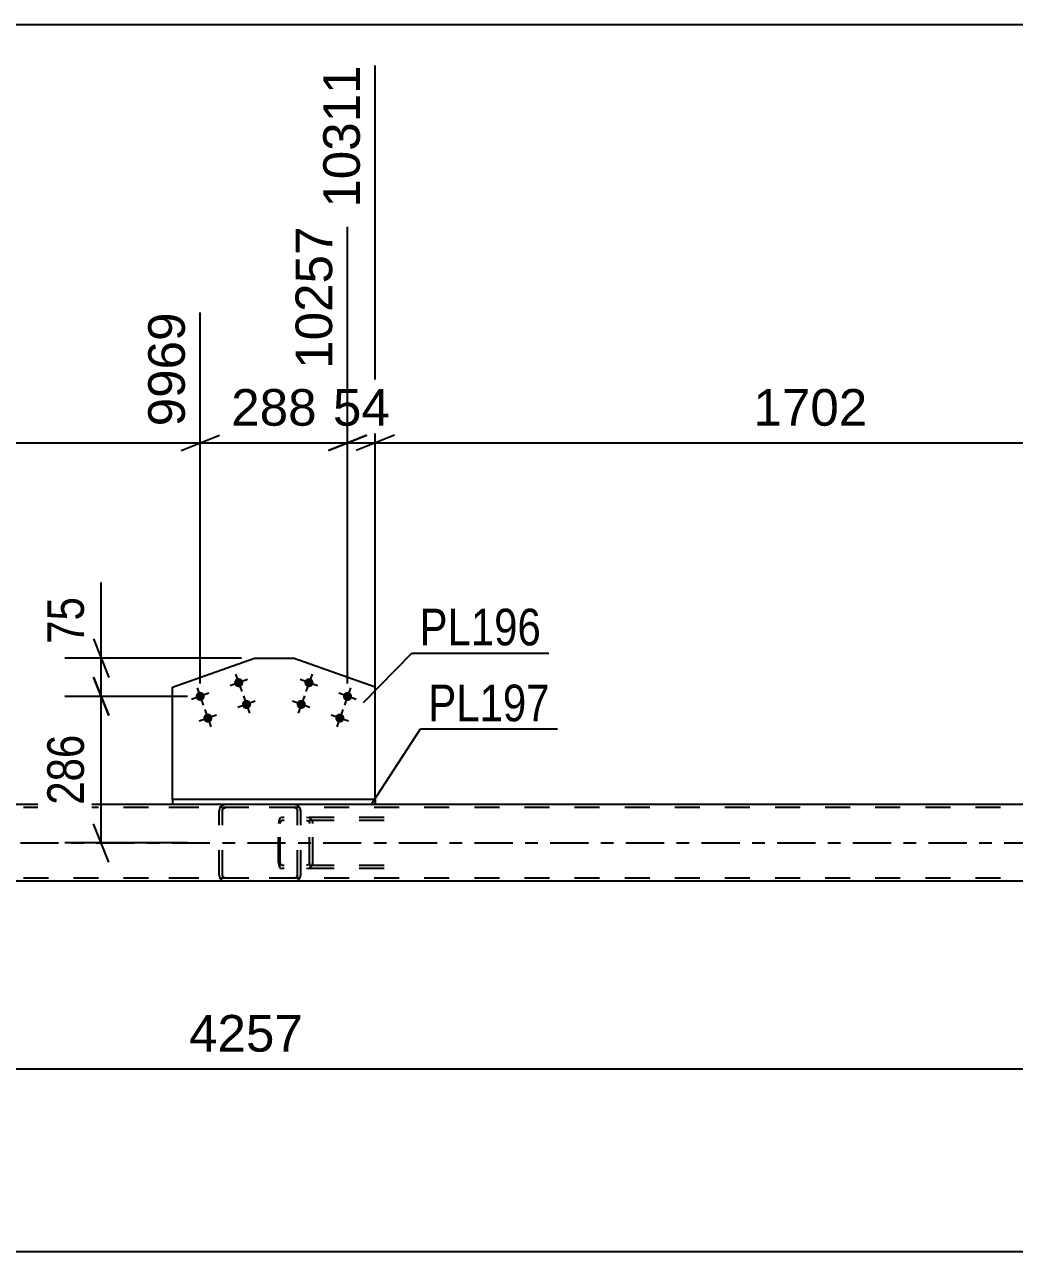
# Model space of a CAD drawing. Header units: millimetres. Extents: x 0 to 841, y -266 to 594.
# Drawn here: x 515.1 to 592.5, y 147.9 to 243.9 of the extents above; entities that cross this region are included whole.
import ezdxf

# ---------------------------------------------------------------- set-up
doc = ezdxf.new("R2010")
doc.units = ezdxf.units.MM
doc.linetypes.add('DXK_LINE_DOT2', pattern=[3.9198, 1.9599, -1.9599])
doc.linetypes.add('DXK_LINE_DOT3', pattern=[5.9187, 2.979, -0.9799, 0.9799, -0.9799])
doc.styles.add('Arial', font='arial.ttf', dxfattribs={"height": 0.2})
doc.styles.add('Arial Narrow', font='ARIALN.TTF', dxfattribs={"height": 0.2})

# ---------------------------------------------------------------- blocks, each defined once
blk = doc.blocks.new('Part-317311845-7811 - 7789')
at = {"color": 2, "linetype": 'Continuous'}
for p, q in [((526.661, 192.055), (533.07, 194.329)), ((533.07, 194.329), (536.107, 194.329)), ((542.515, 192.055), (536.107, 194.329)), ((526.661, 183.278), (526.661, 192.055)), ((542.515, 183.278), (542.515, 192.055))]:
    blk.add_line(p, q, dxfattribs=at)
at = {"color": 7, "linetype": 'DXK_LINE_DOT2'}
blk.add_line((542.515, 183.278), (526.661, 183.278), dxfattribs=at)
blk = doc.blocks.new('Bolt-317311845-7812 - 7789')
at = {"linetype": 'Continuous'}
for points in [[(537.674, 192.287, -1), (536.996, 192.528, -1)], [(537.073, 190.591, -1), (536.394, 190.831, -1)], [(540.69, 191.217, -1), (540.012, 191.458, -1)], [(540.089, 189.521, -1), (539.41, 189.762, -1)]]:
    blk.add_hatch(color=1, dxfattribs=at).paths.add_polyline_path(points)
at = {"color": 1, "linetype": 'Continuous'}
for p, q in [((537.576, 193.086), (537.094, 191.729)), ((538.014, 192.167), (536.657, 192.648)), ((540.592, 192.016), (540.11, 190.659)), ((536.974, 191.39), (536.493, 190.033)), ((541.03, 191.097), (539.672, 191.578)), ((537.412, 190.47), (536.055, 190.952)), ((539.99, 190.32), (539.509, 188.963)), ((540.428, 189.401), (539.071, 189.882))]:
    blk.add_line(p, q, dxfattribs=at)
blk = doc.blocks.new('Bolt-317311845-7813 - 7789')
at = {"linetype": 'Continuous'}
for points in [[(532.181, 192.528, -1), (531.502, 192.287, -1)], [(529.165, 191.458, -1), (528.486, 191.217, -1)], [(532.783, 190.831, -1), (532.104, 190.591, -1)], [(529.767, 189.762, -1), (529.088, 189.521, -1)]]:
    blk.add_hatch(color=1, dxfattribs=at).paths.add_polyline_path(points)
at = {"color": 1, "linetype": 'Continuous'}
for p, q in [((531.601, 193.086), (532.082, 191.729)), ((528.585, 192.016), (529.066, 190.659)), ((532.52, 192.648), (531.163, 192.167)), ((529.504, 191.578), (528.147, 191.097)), ((532.203, 191.39), (532.684, 190.033)), ((529.187, 190.32), (529.668, 188.963)), ((533.122, 190.952), (531.765, 190.47)), ((530.106, 189.882), (528.749, 189.401))]:
    blk.add_line(p, q, dxfattribs=at)
blk = doc.blocks.new('Part-317311845-7905 - 7789')
at = {"color": 7, "linetype": 'DXK_LINE_DOT2'}
for p, q in [((536.178, 182.878), (523.821, 182.878)), ((536.178, 182.638), (523.821, 182.638)), ((530.343, 182.582), (530.304, 182.398)), ((530.304, 177.358), (530.304, 182.398)), ((530.559, 182.398), (530.579, 182.49)), ((530.559, 177.358), (530.559, 182.398)), ((530.579, 182.49), (530.634, 182.568)), ((530.815, 182.878), (530.619, 182.842)), ((530.634, 182.568), (530.717, 182.62)), ((530.717, 182.62), (530.815, 182.638)), ((536.374, 182.842), (536.178, 182.878)), ((536.178, 182.638), (536.276, 182.62)), ((536.276, 182.62), (536.359, 182.568)), ((536.359, 182.568), (536.414, 182.49)), ((536.414, 182.49), (536.434, 182.398)), ((536.434, 177.358), (536.434, 182.398)), ((536.689, 182.398), (536.65, 182.582)), ((536.689, 177.358), (536.689, 182.398)), ((536.178, 177.118), (523.821, 177.118)), ((536.178, 176.878), (523.821, 176.878)), ((530.304, 177.358), (530.343, 177.175)), ((530.579, 177.266), (530.559, 177.358)), ((530.634, 177.188), (530.579, 177.266)), ((530.619, 176.915), (530.815, 176.878)), ((530.717, 177.136), (530.634, 177.188)), ((530.815, 177.118), (530.717, 177.136)), ((536.276, 177.136), (536.178, 177.118)), ((536.178, 176.878), (536.374, 176.915)), ((536.359, 177.188), (536.276, 177.136)), ((536.414, 177.266), (536.359, 177.188)), ((536.434, 177.358), (536.414, 177.266)), ((536.65, 177.175), (536.689, 177.358))]:
    blk.add_line(p, q, dxfattribs=at)
for centre, start, end in [((530.795, 182.377), 110.75832, 155.68004), ((536.198, 182.377), 24.31996, 69.24168), ((530.795, 177.379), 204.31996, 249.24168), ((536.198, 177.379), 290.75832, 335.68004)]:
    blk.add_arc(centre, 0.496, start, end, dxfattribs=at)
blk = doc.blocks.new('Part-317311845-7910 - 7789')
at = {"color": 7, "linetype": 'DXK_LINE_DOT2'}
for p, q in [((720.784, 182.638), (130.062, 182.638)), ((542.515, 182.878), (526.661, 182.878)), ((720.784, 177.118), (130.062, 177.118))]:
    blk.add_line(p, q, dxfattribs=at)
at = {"color": 2, "linetype": 'Continuous'}
for p, q in [((526.661, 182.878), (460.757, 182.878)), ((608.419, 182.878), (542.515, 182.878)), ((616.734, 176.878), (452.466, 176.878))]:
    blk.add_line(p, q, dxfattribs=at)
at = {"color": 7, "linetype": 'DXK_LINE_DOT3'}
blk.add_line((130.062, 179.878), (720.784, 179.878), dxfattribs=at)
blk = doc.blocks.new('Part-317311845-8099 - 7789')
at = {"color": 2, "linetype": 'Continuous'}
for p, q in [((542.515, 183.278), (526.661, 183.278)), ((526.661, 183.278), (526.661, 182.878)), ((542.515, 182.878), (526.661, 182.878)), ((542.515, 183.278), (542.515, 182.878))]:
    blk.add_line(p, q, dxfattribs=at)
blk = doc.blocks.new('Part-317311845-8129 - 7789')
at = {"color": 7, "linetype": 'DXK_LINE_DOT2'}
for p, q in [((534.974, 181.582), (534.954, 181.398)), ((534.954, 178.358), (534.954, 181.398)), ((535.032, 181.738), (534.974, 181.582)), ((535.12, 181.842), (535.032, 181.738)), ((535.088, 181.398), (535.098, 181.49)), ((535.088, 178.358), (535.088, 181.398)), ((535.098, 181.49), (535.128, 181.568)), ((535.223, 181.878), (535.12, 181.842)), ((535.128, 181.568), (535.171, 181.62)), ((535.171, 181.62), (535.223, 181.638)), ((543.228, 181.878), (535.223, 181.878)), ((543.228, 181.638), (535.223, 181.638)), ((536.689, 181.638), (536.689, 181.878)), ((537.327, 181.842), (537.134, 181.878)), ((537.134, 181.638), (537.231, 181.62)), ((537.231, 181.62), (537.312, 181.568)), ((537.312, 181.568), (537.367, 181.49)), ((537.367, 181.49), (537.386, 181.398)), ((537.386, 178.358), (537.386, 181.398)), ((537.638, 181.398), (537.6, 181.582)), ((537.638, 178.358), (537.638, 181.398)), ((534.954, 178.358), (534.974, 178.175)), ((534.974, 178.175), (535.032, 178.019)), ((535.032, 178.019), (535.12, 177.915)), ((535.098, 178.266), (535.088, 178.358)), ((535.128, 178.188), (535.098, 178.266)), ((535.12, 177.915), (535.223, 177.878)), ((535.171, 178.136), (535.128, 178.188)), ((535.223, 178.118), (535.171, 178.136)), ((543.228, 178.118), (535.223, 178.118)), ((543.228, 177.878), (535.223, 177.878)), ((536.689, 177.878), (536.689, 178.118)), ((537.231, 178.136), (537.134, 178.118)), ((537.134, 177.878), (537.327, 177.915)), ((537.312, 178.188), (537.231, 178.136)), ((537.367, 178.266), (537.312, 178.188)), ((537.386, 178.358), (537.367, 178.266)), ((537.6, 178.175), (537.638, 178.358))]:
    blk.add_line(p, q, dxfattribs=at)
for centre, start, end in [((537.149, 181.382), 23.89514, 68.84868), ((537.149, 178.374), 291.15132, 336.10486)]:
    blk.add_arc(centre, 0.492, start, end, dxfattribs=at)
blk = doc.blocks.new('StraightDimension-317311845-6935 - 5789')
at = {"color": 7, "linetype": 'Continuous'}
blk.add_line((91.954, 243.887), (736.884, 243.887), dxfattribs=at)
blk = doc.blocks.new('StraightDimension-317311845-8368 - 7789')
at = {"color": 7, "linetype": 'Continuous'}
for p, q in [((447.265, 175.478), (447.265, 152.011)), ((617.534, 175.478), (617.534, 149.787)), ((448.765, 162.806), (445.765, 161.606)), ((447.265, 162.206), (617.534, 162.206)), ((616.034, 161.606), (619.034, 162.806))]:
    blk.add_line(p, q, dxfattribs=at)
at = {"color": 0}
blk.add_wipeout([(537.447, 162.956), (537.447, 167.156), (527.352, 167.156), (527.352, 162.956)], dxfattribs=at)
at = {"color": 3, "style": 'Arial'}
blk.add_text('4257', height=2.8652, dxfattribs=at).set_placement((527.952, 163.556))
at = {"color": 0, "linetype": 'Continuous'}
blk.add_wipeout([(616.934, 161.506), (612.734, 161.506), (612.734, 149.187), (616.934, 149.187)], dxfattribs=at)
at = {"color": 3, "linetype": 'Continuous', "style": 'Arial'}
blk.add_text('12187', height=2.8652, rotation=90.00021, dxfattribs=at).set_placement((616.334, 149.787))
blk = doc.blocks.new('StraightDimension-317311845-8153 - 7789')
at = {"color": 7, "linetype": 'Continuous'}
for p, q in [((542.515, 184.278), (542.515, 240.677)), ((610.584, 201.855), (610.584, 223.577)), ((544.015, 211.759), (541.015, 210.559)), ((542.515, 211.159), (610.584, 211.159)), ((609.084, 210.559), (612.084, 211.759))]:
    blk.add_line(p, q, dxfattribs=at)
at = {"color": 0}
blk.add_wipeout([(581.597, 211.909), (581.597, 216.109), (571.502, 216.109), (571.502, 211.909)], dxfattribs=at)
at = {"color": 3, "style": 'Arial'}
blk.add_text('1702', height=2.8652, dxfattribs=at).set_placement((572.102, 212.509))
at = {"color": 0, "linetype": 'Continuous'}
blk.add_wipeout([(609.984, 224.177), (605.784, 224.177), (605.784, 211.859), (609.984, 211.859)], dxfattribs=at)
at = {"color": 3, "linetype": 'Continuous', "style": 'Arial'}
blk.add_text('12013', height=2.8652, rotation=90.00021, dxfattribs=at).set_placement((609.384, 212.459))
blk = doc.blocks.new('StraightDimension-317311845-8154 - 7789')
at = {"color": 7, "linetype": 'Continuous'}
for p, q in [((542.515, 184.278), (542.515, 240.677)), ((540.351, 192.338), (540.351, 228.077)), ((538.851, 210.559), (541.851, 211.759)), ((540.351, 211.159), (542.515, 211.159)), ((544.015, 211.759), (541.015, 210.559))]:
    blk.add_line(p, q, dxfattribs=at)
at = {"color": 0, "linetype": 'Continuous'}
blk.add_wipeout([(541.915, 241.277), (537.715, 241.277), (537.715, 228.959), (541.915, 228.959)], dxfattribs=at)
at = {"color": 3, "linetype": 'Continuous', "style": 'Arial'}
blk.add_text('10311', height=2.8652, rotation=90.00021, dxfattribs=at).set_placement((541.315, 229.559))
at = {"color": 0}
blk.add_wipeout([(544.257, 211.909), (544.257, 216.109), (538.61, 216.109), (538.61, 211.909)], dxfattribs=at)
at = {"color": 3, "style": 'Arial'}
blk.add_text('54', height=2.8652, dxfattribs=at).set_placement((539.21, 212.509))
blk = doc.blocks.new('StraightDimension-317311845-8155 - 7789')
at = {"color": 7, "linetype": 'Continuous'}
for p, q in [((540.351, 192.338), (540.351, 228.077)), ((528.826, 192.338), (528.826, 221.354)), ((527.326, 210.559), (530.326, 211.759)), ((528.826, 211.159), (540.351, 211.159)), ((541.851, 211.759), (538.851, 210.559))]:
    blk.add_line(p, q, dxfattribs=at)
at = {"color": 0}
blk.add_wipeout([(538.524, 211.909), (538.524, 216.109), (530.653, 216.109), (530.653, 211.909)], dxfattribs=at)
at = {"color": 3, "style": 'Arial'}
blk.add_text('288', height=2.8652, dxfattribs=at).set_placement((531.253, 212.509))
at = {"color": 0, "linetype": 'Continuous'}
blk.add_wipeout([(539.751, 228.677), (535.551, 228.677), (535.551, 216.359), (539.751, 216.359)], dxfattribs=at)
at = {"color": 3, "linetype": 'Continuous', "style": 'Arial'}
blk.add_text('10257', height=2.8652, rotation=90.00021, dxfattribs=at).set_placement((539.151, 216.959))
blk = doc.blocks.new('StraightDimension-317311845-8156 - 7789')
at = {"color": 7, "linetype": 'Continuous'}
for p, q in [((460.757, 184.278), (460.757, 236.054)), ((528.826, 192.338), (528.826, 221.354)), ((462.257, 211.759), (459.257, 210.559)), ((460.757, 211.159), (528.826, 211.159)), ((527.326, 210.559), (530.326, 211.759))]:
    blk.add_line(p, q, dxfattribs=at)
at = {"color": 0}
blk.add_wipeout([(499.838, 211.909), (499.838, 216.109), (489.744, 216.109), (489.744, 211.909)], dxfattribs=at)
at = {"color": 3, "style": 'Arial'}
blk.add_text('1702', height=2.8652, dxfattribs=at).set_placement((490.344, 212.509))
at = {"color": 0, "linetype": 'Continuous'}
blk.add_wipeout([(528.226, 221.954), (524.026, 221.954), (524.026, 211.859), (528.226, 211.859)], dxfattribs=at)
at = {"color": 3, "linetype": 'Continuous', "style": 'Arial'}
blk.add_text('9969', height=2.8652, rotation=90.00021, dxfattribs=at).set_placement((527.626, 212.459))
blk = doc.blocks.new('StraightDimension-317311845-27250 - 7789')
at = {"color": 7, "linetype": 'Continuous'}
blk.add_line((130.062, 147.924), (732.884, 147.924), dxfattribs=at)
blk = doc.blocks.new('StraightDimension-317311845-27495 - 7789')
at = {"color": 7, "linetype": 'Continuous'}
for p, q in [((521.083, 194.329), (521.083, 200.235)), ((521.083, 194.329), (521.083, 200.235)), ((520.483, 195.829), (521.683, 192.829)), ((532.07, 194.329), (518.233, 194.329)), ((521.083, 191.338), (521.083, 194.329)), ((521.683, 189.838), (520.483, 192.838)), ((527.826, 191.338), (518.233, 191.338))]:
    blk.add_line(p, q, dxfattribs=at)
at = {"color": 0}
blk.add_wipeout([(520.333, 199.71), (516.133, 199.71), (516.133, 194.854), (520.333, 194.854)], dxfattribs=at)
at = {"color": 3, "style": 'Arial Narrow'}
blk.add_text('75', height=2.8633, rotation=90.00021, dxfattribs=at).set_placement((519.733, 195.454))
blk = doc.blocks.new('StraightDimension-317311845-27496 - 7789')
at = {"color": 7, "linetype": 'Continuous'}
for p, q in [((520.483, 192.838), (521.683, 189.838)), ((527.826, 191.338), (518.233, 191.338)), ((521.083, 179.878), (521.083, 191.338)), ((521.683, 178.378), (520.483, 181.378)), ((527.826, 179.878), (518.233, 179.878))]:
    blk.add_line(p, q, dxfattribs=at)
at = {"color": 0}
blk.add_wipeout([(520.333, 188.95), (516.133, 188.95), (516.133, 182.266), (520.333, 182.266)], dxfattribs=at)
at = {"color": 3, "style": 'Arial Narrow'}
blk.add_text('286', height=2.8633, rotation=90.00021, dxfattribs=at).set_placement((519.733, 182.866))
blk = doc.blocks.new('Mark-317311845-7807 - 7789')
at = {"color": 30, "linetype": 'Continuous'}
for p, q in [((541.598, 190.849), (545.386, 194.732)), ((545.386, 194.732), (556.09, 194.732))]:
    blk.add_line(p, q, dxfattribs=at)
at = {"color": 0}
blk.add_wipeout([(555.49, 195.332), (555.49, 198.332), (545.986, 198.332), (545.986, 195.332)], dxfattribs=at)
blk.add_wipeout([(555.49, 195.332), (555.49, 198.332), (545.986, 198.332), (545.986, 195.332)], dxfattribs=at)
at = {"color": 3, "style": 'Arial Narrow'}
blk.add_text('PL196', height=2.8633, dxfattribs=at).set_placement((545.986, 195.332))
blk = doc.blocks.new('Mark-317311845-8095 - 7789')
at = {"color": 30, "linetype": 'Continuous'}
for p, q in [((542.277, 182.998), (546.07, 188.794)), ((546.07, 188.794), (556.774, 188.794))]:
    blk.add_line(p, q, dxfattribs=at)
at = {"color": 0}
blk.add_wipeout([(556.174, 189.394), (556.174, 192.394), (546.67, 192.394), (546.67, 189.394)], dxfattribs=at)
blk.add_wipeout([(556.174, 189.394), (556.174, 192.394), (546.67, 192.394), (546.67, 189.394)], dxfattribs=at)
at = {"color": 3, "style": 'Arial Narrow'}
blk.add_text('PL197', height=2.8633, dxfattribs=at).set_placement((546.67, 189.394))

msp = doc.modelspace()

# ---------------------------------------------------------------- block references
for name in ['StraightDimension-317311845-6935 - 5789', 'Part-317311845-7811 - 7789', 'Bolt-317311845-7813 - 7789', 'Bolt-317311845-7812 - 7789', 'Part-317311845-7910 - 7789', 'Part-317311845-7905 - 7789', 'Part-317311845-8099 - 7789', 'Part-317311845-8129 - 7789', 'StraightDimension-317311845-8368 - 7789']:
    msp.add_blockref(name, (0, 0))

# ---------------------------------------------------------------- next in the draw order: block references
for name in ['StraightDimension-317311845-8153 - 7789', 'StraightDimension-317311845-27250 - 7789']:
    msp.add_blockref(name, (0, 0))

# ---------------------------------------------------------------- next in the draw order: block references
msp.add_blockref('StraightDimension-317311845-8154 - 7789', (0, 0))

# ---------------------------------------------------------------- next in the draw order: block references
msp.add_blockref('StraightDimension-317311845-8155 - 7789', (0, 0))

# ---------------------------------------------------------------- next in the draw order: block references
for name in ['StraightDimension-317311845-8156 - 7789', 'Mark-317311845-7807 - 7789']:
    msp.add_blockref(name, (0, 0))

# ---------------------------------------------------------------- next in the draw order: block references
for name in ['StraightDimension-317311845-27495 - 7789', 'Mark-317311845-8095 - 7789']:
    msp.add_blockref(name, (0, 0))

# ---------------------------------------------------------------- next in the draw order: block references
msp.add_blockref('StraightDimension-317311845-27496 - 7789', (0, 0))

doc.saveas('drawing.dxf')
